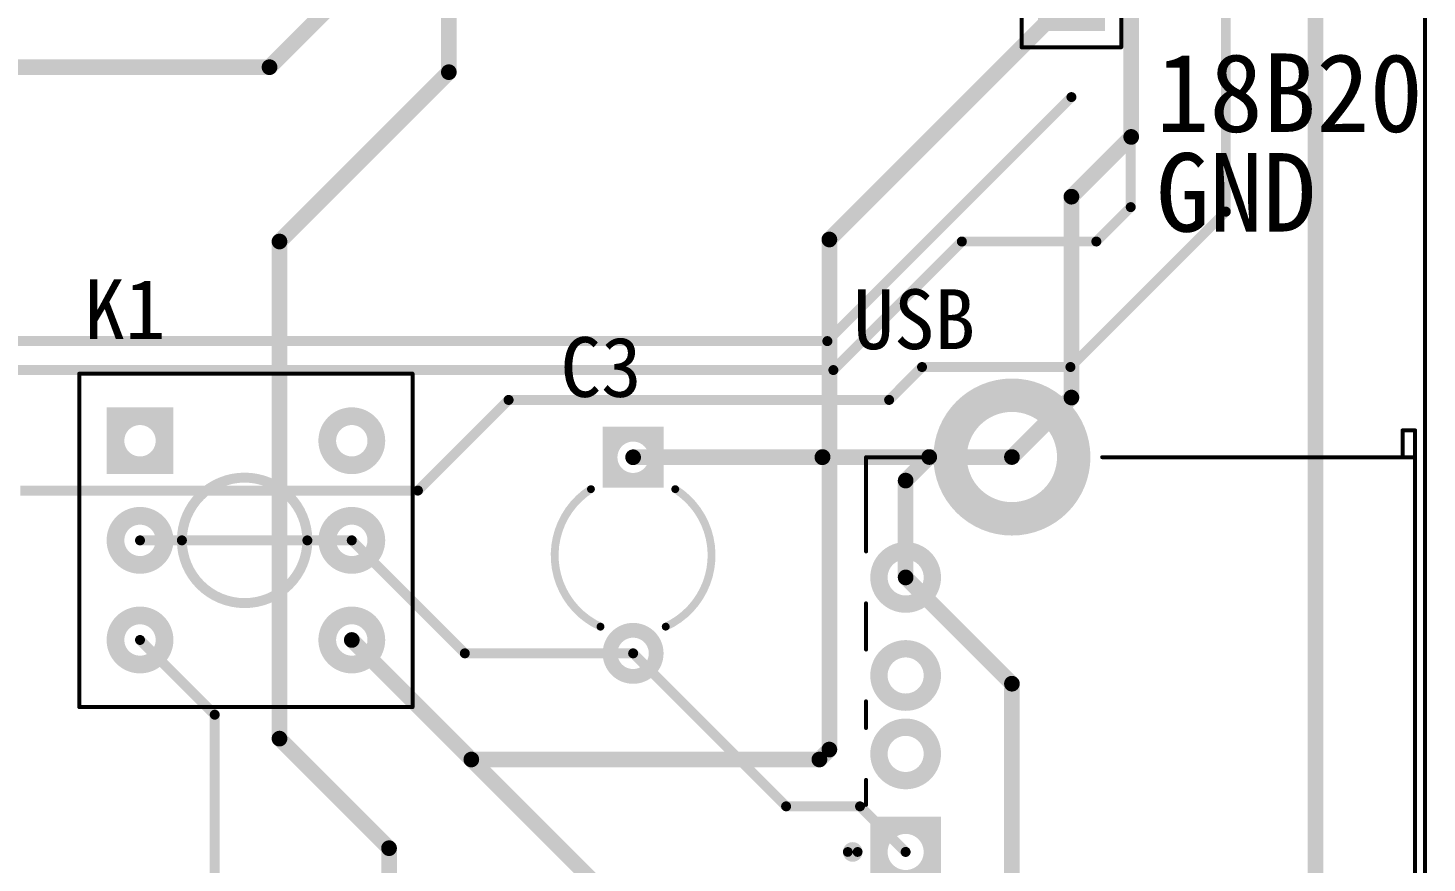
# Model space of a CAD drawing. Header units: millimetres. Extents: x 38 to 140, y 35 to 124.
# Drawn here: x 104.71 to 140.38, y 54.26 to 75.55 of the extents above; entities that cross this region are included whole.
import ezdxf

# ---------------------------------------------------------------- set-up
doc = ezdxf.new("R2010")
doc.units = ezdxf.units.MM
for name, color, linetype in [('BottomLayer', 5, 'Continuous'), ('BottomSolder', 6, 'Continuous'), ('KeepOutLayer', 6, 'Continuous'), ('MultiLayer', 9, 'Continuous'), ('TopLayer', 1, 'Continuous'), ('TopOverlay', 2, 'Continuous'), ('TopSolder', 216, 'Continuous')]:
    doc.layers.add(name, color=color, linetype=linetype)

# ---------------------------------------------------------------- blocks, each defined once
blk = doc.blocks.new('CAPR5_4X5_4')
at = {"layer": 'BottomLayer', "const_width": 0.275}
for points in [[(-3.038, 0.675), (-3.038, -0.675)], [(-1.963, 0.675), (-1.963, -0.675)], [(-3.175, 0.537), (-1.825, 0.537)], [(-3.175, -0.537), (-1.825, -0.537)]]:
    blk.add_lwpolyline(points, dxfattribs=at)
for points in [[(-3.038, 0, 1), (-1.963, 0, 1)], [(1.963, 0, 1), (3.038, 0, 1)]]:
    blk.add_lwpolyline(points, format="xyb", close=True, dxfattribs=at)
at = {"layer": 'BottomSolder', "const_width": 0.377}
for points in [[(-3.277, 0.588), (-1.723, 0.588)], [(-3.088, 0.777), (-3.088, -0.777)], [(-1.912, 0.777), (-1.912, -0.777)], [(-3.277, -0.588), (-1.723, -0.588)]]:
    blk.add_lwpolyline(points, dxfattribs=at)
for points in [[(-3.088, 0, 1), (-1.912, 0, 1)], [(1.912, 0, 1), (3.088, 0, 1)]]:
    blk.add_lwpolyline(points, format="xyb", close=True, dxfattribs=at)
at = {"layer": 'MultiLayer', "const_width": 0.275}
for points in [[(-3.038, 0.675), (-3.038, -0.675)], [(-1.963, 0.675), (-1.963, -0.675)], [(-3.175, 0.537), (-1.825, 0.537)], [(-3.175, -0.537), (-1.825, -0.537)]]:
    blk.add_lwpolyline(points, dxfattribs=at)
for points in [[(-3.038, 0, 1), (-1.963, 0, 1)], [(1.963, 0, 1), (3.038, 0, 1)]]:
    blk.add_lwpolyline(points, format="xyb", close=True, dxfattribs=at)
at = {"layer": 'TopLayer', "const_width": 0.275}
for points in [[(-3.038, 0.675), (-3.038, -0.675)], [(-1.963, 0.675), (-1.963, -0.675)], [(-3.175, 0.537), (-1.825, 0.537)], [(-3.175, -0.537), (-1.825, -0.537)]]:
    blk.add_lwpolyline(points, dxfattribs=at)
for points in [[(-3.038, 0, 1), (-1.963, 0, 1)], [(1.963, 0, 1), (3.038, 0, 1)]]:
    blk.add_lwpolyline(points, format="xyb", close=True, dxfattribs=at)
at = {"layer": 'TopOverlay', "const_width": 0.2}
for points in [[(-1.687, 1.075, -0.59443), (1.819, 0.832)], [(1.819, -0.832, -0.59443), (-1.687, -1.075)]]:
    blk.add_lwpolyline(points, format="xyb", dxfattribs=at)
at = {"layer": 'TopOverlay', "const_width": 0.1}
for points in [[(-1.737, 1.075, 1), (-1.637, 1.075, 1)], [(1.769, 0.832, 1), (1.869, 0.832, 1)], [(-1.737, -1.075, 1), (-1.637, -1.075, 1)], [(1.769, -0.832, 1), (1.869, -0.832, 1)]]:
    blk.add_lwpolyline(points, format="xyb", close=True, dxfattribs=at)
at = {"layer": 'TopSolder', "const_width": 0.377}
for points in [[(-3.277, 0.588), (-1.723, 0.588)], [(-3.088, 0.777), (-3.088, -0.777)], [(-1.912, 0.777), (-1.912, -0.777)], [(-3.277, -0.588), (-1.723, -0.588)]]:
    blk.add_lwpolyline(points, dxfattribs=at)
for points in [[(-3.088, 0, 1), (-1.912, 0, 1)], [(1.912, 0, 1), (3.088, 0, 1)]]:
    blk.add_lwpolyline(points, format="xyb", close=True, dxfattribs=at)
blk = doc.blocks.new('BTN8_5_8_5_8')
at = {"layer": 'BottomLayer', "const_width": 0.35}
for points in [[(-0.75, 0.575), (0.75, 0.575)], [(-0.575, 0.75), (-0.575, -0.75)], [(0.575, 0.75), (0.575, -0.75)], [(-0.75, -0.575), (0.75, -0.575)]]:
    blk.add_lwpolyline(points, dxfattribs=at)
for points in [[(-0.575, 0, 1), (0.575, 0, 1)], [(4.825, 0, 1), (5.975, 0, 1)], [(-0.575, -2.54, 1), (0.575, -2.54, 1)], [(4.825, -2.54, 1), (5.975, -2.54, 1)], [(-0.575, -5.08, 1), (0.575, -5.08, 1)], [(4.825, -5.08, 1), (5.975, -5.08, 1)]]:
    blk.add_lwpolyline(points, format="xyb", close=True, dxfattribs=at)
at = {"layer": 'BottomSolder', "const_width": 0.452}
for points in [[(-0.626, 0.852), (-0.626, -0.852)], [(0.626, 0.852), (0.626, -0.852)], [(-0.852, 0.626), (0.852, 0.626)], [(-0.852, -0.626), (0.852, -0.626)]]:
    blk.add_lwpolyline(points, dxfattribs=at)
for points in [[(-0.626, 0, 1), (0.626, 0, 1)], [(4.774, 0, 1), (6.026, 0, 1)], [(-0.626, -2.54, 1), (0.626, -2.54, 1)], [(4.774, -2.54, 1), (6.026, -2.54, 1)], [(-0.626, -5.08, 1), (0.626, -5.08, 1)], [(4.774, -5.08, 1), (6.026, -5.08, 1)]]:
    blk.add_lwpolyline(points, format="xyb", close=True, dxfattribs=at)
at = {"layer": 'MultiLayer', "const_width": 0.35}
for points in [[(-0.75, 0.575), (0.75, 0.575)], [(-0.575, 0.75), (-0.575, -0.75)], [(0.575, 0.75), (0.575, -0.75)], [(-0.75, -0.575), (0.75, -0.575)]]:
    blk.add_lwpolyline(points, dxfattribs=at)
for points in [[(-0.575, 0, 1), (0.575, 0, 1)], [(4.825, 0, 1), (5.975, 0, 1)], [(-0.575, -2.54, 1), (0.575, -2.54, 1)], [(4.825, -2.54, 1), (5.975, -2.54, 1)], [(-0.575, -5.08, 1), (0.575, -5.08, 1)], [(4.825, -5.08, 1), (5.975, -5.08, 1)]]:
    blk.add_lwpolyline(points, format="xyb", close=True, dxfattribs=at)
at = {"layer": 'TopLayer', "const_width": 0.35}
for points in [[(-0.75, 0.575), (0.75, 0.575)], [(-0.575, 0.75), (-0.575, -0.75)], [(0.575, 0.75), (0.575, -0.75)], [(-0.75, -0.575), (0.75, -0.575)]]:
    blk.add_lwpolyline(points, dxfattribs=at)
for points in [[(-0.575, 0, 1), (0.575, 0, 1)], [(4.825, 0, 1), (5.975, 0, 1)], [(-0.575, -2.54, 1), (0.575, -2.54, 1)], [(4.825, -2.54, 1), (5.975, -2.54, 1)], [(-0.575, -5.08, 1), (0.575, -5.08, 1)], [(4.825, -5.08, 1), (5.975, -5.08, 1)]]:
    blk.add_lwpolyline(points, format="xyb", close=True, dxfattribs=at)
at = {"layer": 'TopOverlay', "const_width": 0.1}
for points in [[(-1.55, -6.79), (-1.55, 1.71)], [(-1.55, 1.71), (6.95, 1.71)], [(6.95, -6.79), (6.95, 1.71)], [(-1.55, -6.79), (6.95, -6.79)]]:
    blk.add_lwpolyline(points, dxfattribs=at)
at = {"layer": 'TopOverlay'}
for points, const_width in [([(-1.575, 1.71, 1), (-1.525, 1.71, 1)], 0.05), ([(-1.575, 1.71, 1), (-1.525, 1.71, 1)], 0.05), ([(6.925, 1.71, 1), (6.975, 1.71, 1)], 0.05), ([(6.925, 1.71, 1), (6.975, 1.71, 1)], 0.05), ([(4.267, -2.54, 1), (1.067, -2.54, 1)], 0.254), ([(1.004, -2.54, 1), (1.131, -2.54, 1)], 0.127), ([(4.203, -2.54, 1), (4.33, -2.54, 1)], 0.127), ([(-1.575, -6.79, 1), (-1.525, -6.79, 1)], 0.05), ([(-1.575, -6.79, 1), (-1.525, -6.79, 1)], 0.05), ([(6.925, -6.79, 1), (6.975, -6.79, 1)], 0.05), ([(6.925, -6.79, 1), (6.975, -6.79, 1)], 0.05)]:
    blk.add_lwpolyline(points, format="xyb", close=True, dxfattribs=dict(at, const_width=const_width))
at = {"layer": 'TopSolder', "const_width": 0.452}
for points in [[(-0.626, 0.852), (-0.626, -0.852)], [(0.626, 0.852), (0.626, -0.852)], [(-0.852, 0.626), (0.852, 0.626)], [(-0.852, -0.626), (0.852, -0.626)]]:
    blk.add_lwpolyline(points, dxfattribs=at)
for points in [[(-0.626, 0, 1), (0.626, 0, 1)], [(4.774, 0, 1), (6.026, 0, 1)], [(-0.626, -2.54, 1), (0.626, -2.54, 1)], [(4.774, -2.54, 1), (6.026, -2.54, 1)], [(-0.626, -5.08, 1), (0.626, -5.08, 1)], [(4.774, -5.08, 1), (6.026, -5.08, 1)]]:
    blk.add_lwpolyline(points, format="xyb", close=True, dxfattribs=at)
blk = doc.blocks.new('HDR1X3_11')
at = {"layer": 'BottomLayer', "const_width": 0.3}
for points in [[(-0.75, 0.6), (0.75, 0.6)], [(-0.6, 0.75), (-0.6, -0.75)], [(0.6, 0.75), (0.6, -0.75)], [(-0.75, -0.6), (0.75, -0.6)]]:
    blk.add_lwpolyline(points, dxfattribs=at)
for points in [[(-0.6, 0, 1), (0.6, 0, 1)], [(1.94, 0, 1), (3.14, 0, 1)], [(4.48, 0, 1), (5.68, 0, 1)]]:
    blk.add_lwpolyline(points, format="xyb", close=True, dxfattribs=at)
at = {"layer": 'BottomSolder', "const_width": 0.402}
for points in [[(-0.852, 0.651), (0.852, 0.651)], [(-0.651, 0.852), (-0.651, -0.852)], [(0.651, 0.852), (0.651, -0.852)], [(-0.852, -0.651), (0.852, -0.651)]]:
    blk.add_lwpolyline(points, dxfattribs=at)
for points in [[(-0.651, 0, 1), (0.651, 0, 1)], [(1.889, 0, 1), (3.191, 0, 1)], [(4.429, 0, 1), (5.731, 0, 1)]]:
    blk.add_lwpolyline(points, format="xyb", close=True, dxfattribs=at)
at = {"layer": 'MultiLayer', "const_width": 0.3}
for points in [[(-0.75, 0.6), (0.75, 0.6)], [(-0.6, 0.75), (-0.6, -0.75)], [(0.6, 0.75), (0.6, -0.75)], [(-0.75, -0.6), (0.75, -0.6)]]:
    blk.add_lwpolyline(points, dxfattribs=at)
for points in [[(-0.6, 0, 1), (0.6, 0, 1)], [(1.94, 0, 1), (3.14, 0, 1)], [(4.48, 0, 1), (5.68, 0, 1)]]:
    blk.add_lwpolyline(points, format="xyb", close=True, dxfattribs=at)
at = {"layer": 'TopLayer', "const_width": 0.3}
for points in [[(-0.75, 0.6), (0.75, 0.6)], [(-0.6, 0.75), (-0.6, -0.75)], [(0.6, 0.75), (0.6, -0.75)], [(-0.75, -0.6), (0.75, -0.6)]]:
    blk.add_lwpolyline(points, dxfattribs=at)
for points in [[(-0.6, 0, 1), (0.6, 0, 1)], [(1.94, 0, 1), (3.14, 0, 1)], [(4.48, 0, 1), (5.68, 0, 1)]]:
    blk.add_lwpolyline(points, format="xyb", close=True, dxfattribs=at)
at = {"layer": 'TopOverlay', "const_width": 0.1}
for points in [[(6.35, 1.27), (-1.27, 1.27)], [(-1.27, -1.27), (-1.27, 1.27)], [(6.35, -1.27), (6.35, 1.27)], [(6.35, -1.27), (-1.27, -1.27)]]:
    blk.add_lwpolyline(points, dxfattribs=at)
at = {"layer": 'TopOverlay', "const_width": 0.05}
for points in [[(-1.295, 1.27, 1), (-1.245, 1.27, 1)], [(-1.295, 1.27, 1), (-1.245, 1.27, 1)], [(6.325, 1.27, 1), (6.375, 1.27, 1)], [(6.325, 1.27, 1), (6.375, 1.27, 1)], [(-1.295, -1.27, 1), (-1.245, -1.27, 1)], [(-1.295, -1.27, 1), (-1.245, -1.27, 1)], [(6.325, -1.27, 1), (6.375, -1.27, 1)], [(6.325, -1.27, 1), (6.375, -1.27, 1)]]:
    blk.add_lwpolyline(points, format="xyb", close=True, dxfattribs=at)
at = {"layer": 'TopSolder', "const_width": 0.402}
for points in [[(-0.852, 0.651), (0.852, 0.651)], [(-0.651, 0.852), (-0.651, -0.852)], [(0.651, 0.852), (0.651, -0.852)], [(-0.852, -0.651), (0.852, -0.651)]]:
    blk.add_lwpolyline(points, dxfattribs=at)
for points in [[(-0.651, 0, 1), (0.651, 0, 1)], [(1.889, 0, 1), (3.191, 0, 1)], [(4.429, 0, 1), (5.731, 0, 1)]]:
    blk.add_lwpolyline(points, format="xyb", close=True, dxfattribs=at)
blk = doc.blocks.new('440068_39')
at = {"layer": 'BottomLayer'}
for points, const_width in [([(-11.805, 6.57, 1), (-8.755, 6.57, 1)], 0.75), ([(-13.62, 3.5, 1), (-12.36, 3.5, 1)], 0.34), ([(-13.62, 1, 1), (-12.36, 1, 1)], 0.34), ([(-13.62, -1, 1), (-12.36, -1, 1)], 0.34), ([(-13.62, -3.5, 1), (-12.36, -3.5, 1)], 0.34), ([(-11.805, -6.57, 1), (-8.755, -6.57, 1)], 0.75)]:
    blk.add_lwpolyline(points, format="xyb", close=True, dxfattribs=dict(at, const_width=const_width))
at = {"layer": 'BottomLayer', "const_width": 0.34}
for points in [[(-13.79, -2.87), (-12.19, -2.87)], [(-13.62, -4.3), (-13.62, -2.7)], [(-12.36, -4.3), (-12.36, -2.7)], [(-13.79, -4.13), (-12.19, -4.13)]]:
    blk.add_lwpolyline(points, dxfattribs=at)
at = {"layer": 'BottomSolder'}
for points, const_width in [([(-11.856, 6.57, 1), (-8.704, 6.57, 1)], 0.852), ([(-13.671, 3.5, 1), (-12.309, 3.5, 1)], 0.442), ([(-13.671, 1, 1), (-12.309, 1, 1)], 0.442), ([(-13.671, -1, 1), (-12.309, -1, 1)], 0.442), ([(-13.671, -3.5, 1), (-12.309, -3.5, 1)], 0.442), ([(-11.856, -6.57, 1), (-8.704, -6.57, 1)], 0.852)]:
    blk.add_lwpolyline(points, format="xyb", close=True, dxfattribs=dict(at, const_width=const_width))
at = {"layer": 'BottomSolder', "const_width": 0.442}
for points in [[(-13.671, -4.402), (-13.671, -2.598)], [(-12.309, -4.402), (-12.309, -2.598)], [(-13.892, -2.819), (-12.088, -2.819)], [(-13.892, -4.181), (-12.088, -4.181)]]:
    blk.add_lwpolyline(points, dxfattribs=at)
at = {"layer": 'MultiLayer'}
for points, const_width in [([(-11.805, 6.57, 1), (-8.755, 6.57, 1)], 0.75), ([(-13.62, 3.5, 1), (-12.36, 3.5, 1)], 0.34), ([(-13.62, 1, 1), (-12.36, 1, 1)], 0.34), ([(-13.62, -1, 1), (-12.36, -1, 1)], 0.34), ([(-13.62, -3.5, 1), (-12.36, -3.5, 1)], 0.34), ([(-11.805, -6.57, 1), (-8.755, -6.57, 1)], 0.75)]:
    blk.add_lwpolyline(points, format="xyb", close=True, dxfattribs=dict(at, const_width=const_width))
at = {"layer": 'MultiLayer', "const_width": 0.34}
for points in [[(-13.79, -2.87), (-12.19, -2.87)], [(-13.62, -4.3), (-13.62, -2.7)], [(-12.36, -4.3), (-12.36, -2.7)], [(-13.79, -4.13), (-12.19, -4.13)]]:
    blk.add_lwpolyline(points, dxfattribs=at)
at = {"layer": 'TopLayer'}
for points, const_width in [([(-11.805, 6.57, 1), (-8.755, 6.57, 1)], 0.75), ([(-13.62, 3.5, 1), (-12.36, 3.5, 1)], 0.34), ([(-13.62, 1, 1), (-12.36, 1, 1)], 0.34), ([(-13.62, -1, 1), (-12.36, -1, 1)], 0.34), ([(-13.62, -3.5, 1), (-12.36, -3.5, 1)], 0.34), ([(-11.805, -6.57, 1), (-8.755, -6.57, 1)], 0.75)]:
    blk.add_lwpolyline(points, format="xyb", close=True, dxfattribs=dict(at, const_width=const_width))
at = {"layer": 'TopLayer', "const_width": 0.34}
for points in [[(-13.79, -2.87), (-12.19, -2.87)], [(-13.62, -4.3), (-13.62, -2.7)], [(-12.36, -4.3), (-12.36, -2.7)], [(-13.79, -4.13), (-12.19, -4.13)]]:
    blk.add_lwpolyline(points, dxfattribs=at)
at = {"layer": 'TopOverlay', "const_width": 0.1}
for points in [[(-0.32, 7.25), (0, 7.25)], [(-0.32, 6.565), (-0.32, 7.25)], [(0, 6.565), (0, 7.25)], [(-14, 6.565), (-12.58, 6.565)], [(-14, 4.16), (-14, 6.565)], [(-7.98, 6.565), (0, 6.565)], [(0, -6.565), (0, 6.565)], [(-14, 1.66), (-14, 2.84)], [(-14, -0.34), (-14, 0.34)], [(-14, -2.3), (-14, -1.66)], [(-14, -6.565), (-14, -4.7)], [(-14, -6.565), (-12.58, -6.565)], [(-7.98, -6.565), (0, -6.565)], [(-0.32, -7.25), (-0.32, -6.565)], [(0, -7.25), (0, -6.565)], [(-0.32, -7.25), (0, -7.25)]]:
    blk.add_lwpolyline(points, dxfattribs=at)
at = {"layer": 'TopOverlay'}
for points, const_width in [([(-0.345, 7.25, 1), (-0.295, 7.25, 1)], 0.05), ([(-0.345, 7.25, 1), (-0.295, 7.25, 1)], 0.05), ([(-0.025, 7.25, 1), (0.025, 7.25, 1)], 0.05), ([(-0.025, 7.25, 1), (0.025, 7.25, 1)], 0.05), ([(-14.025, 6.565, 1), (-13.975, 6.565, 1)], 0.05), ([(-14.025, 6.565, 1), (-13.975, 6.565, 1)], 0.05), ([(-12.605, 6.565, 1), (-12.555, 6.565, 1)], 0.05), ([(-8.005, 6.565, 1), (-7.955, 6.565, 1)], 0.05), ([(-0.345, 6.565, 1), (-0.295, 6.565, 1)], 0.05), ([(-0.025, 6.565, 1), (0.025, 6.565, 1)], 0.05), ([(-0.025, 6.565, 1), (0.025, 6.565, 1)], 0.05), ([(-0.025, 6.565, 1), (0.025, 6.565, 1)], 0.05), ([(-14.025, 4.16, 1), (-13.975, 4.16, 1)], 0.05), ([(-14.025, 2.84, 1), (-13.975, 2.84, 1)], 0.05), ([(-14.025, 1.66, 1), (-13.975, 1.66, 1)], 0.05), ([(-14.025, 0.34, 1), (-13.975, 0.34, 1)], 0.05), ([(-14.025, -0.34, 1), (-13.975, -0.34, 1)], 0.05), ([(-14.025, -1.66, 1), (-13.975, -1.66, 1)], 0.05), ([(-14.025, -2.3, 1), (-13.975, -2.3, 1)], 0.05), ([(-14.215, -3.5, 1), (-14.465, -3.5, 1)], 0.25), ([(-14.527, -3.5, 1), (-14.403, -3.5, 1)], 0.125), ([(-14.277, -3.5, 1), (-14.152, -3.5, 1)], 0.125), ([(-14.025, -4.7, 1), (-13.975, -4.7, 1)], 0.05), ([(-14.025, -6.565, 1), (-13.975, -6.565, 1)], 0.05), ([(-14.025, -6.565, 1), (-13.975, -6.565, 1)], 0.05), ([(-12.605, -6.565, 1), (-12.555, -6.565, 1)], 0.05), ([(-8.005, -6.565, 1), (-7.955, -6.565, 1)], 0.05), ([(-0.345, -6.565, 1), (-0.295, -6.565, 1)], 0.05), ([(-0.025, -6.565, 1), (0.025, -6.565, 1)], 0.05), ([(-0.025, -6.565, 1), (0.025, -6.565, 1)], 0.05), ([(-0.025, -6.565, 1), (0.025, -6.565, 1)], 0.05), ([(-0.345, -7.25, 1), (-0.295, -7.25, 1)], 0.05), ([(-0.345, -7.25, 1), (-0.295, -7.25, 1)], 0.05), ([(-0.025, -7.25, 1), (0.025, -7.25, 1)], 0.05), ([(-0.025, -7.25, 1), (0.025, -7.25, 1)], 0.05)]:
    blk.add_lwpolyline(points, format="xyb", close=True, dxfattribs=dict(at, const_width=const_width))
at = {"layer": 'TopSolder'}
for points, const_width in [([(-11.856, 6.57, 1), (-8.704, 6.57, 1)], 0.852), ([(-13.671, 3.5, 1), (-12.309, 3.5, 1)], 0.442), ([(-13.671, 1, 1), (-12.309, 1, 1)], 0.442), ([(-13.671, -1, 1), (-12.309, -1, 1)], 0.442), ([(-13.671, -3.5, 1), (-12.309, -3.5, 1)], 0.442), ([(-11.856, -6.57, 1), (-8.704, -6.57, 1)], 0.852)]:
    blk.add_lwpolyline(points, format="xyb", close=True, dxfattribs=dict(at, const_width=const_width))
at = {"layer": 'TopSolder', "const_width": 0.442}
for points in [[(-13.671, -4.402), (-13.671, -2.598)], [(-12.309, -4.402), (-12.309, -2.598)], [(-13.892, -2.819), (-12.088, -2.819)], [(-13.892, -4.181), (-12.088, -4.181)]]:
    blk.add_lwpolyline(points, dxfattribs=at)

msp = doc.modelspace()

# ---------------------------------------------------------------- linework, layer by layer
at = {"layer": 'BottomLayer'}
for points, const_width in [([(132.83, 70.981), (132.83, 90.309)], 0.254), ([(135.255, 70.866), (135.255, 85.344)], 0.254), ([(137.541, 53.848), (137.541, 85.344)], 0.4), ([(110.871, 74.549), (112.522, 76.2)], 0.4), ([(90.424, 74.549), (110.871, 74.549)], 0.4), ([(125.095, 67.564), (131.318, 73.787)], 0.254), ([(131.293, 66.904), (135.255, 70.866)], 0.254), ([(131.953, 70.104), (132.83, 70.981)], 0.254), ([(125.247, 66.827), (128.524, 70.104)], 0.254), ([(128.524, 70.104), (131.953, 70.104)], 0.254), ([(68.072, 67.564), (125.095, 67.564)], 0.254), ([(86.055, 66.827), (125.247, 66.827)], 0.254), ([(126.67, 66.065), (127.508, 66.904)], 0.254), ([(127.508, 66.904), (131.293, 66.904)], 0.254), ([(114.656, 63.754), (116.967, 66.065)], 0.254), ([(116.967, 66.065), (126.67, 66.065)], 0.254), ([(120.142, 64.603), (124.968, 64.603)], 0.4), ([(124.968, 64.603), (124.974, 64.609)], 0.4), ([(124.974, 64.609), (129.801, 64.609)], 0.4), ([(104.521, 63.754), (114.656, 63.754)], 0.254), ([(107.569, 62.484), (112.969, 62.484)], 0.254), ([(112.969, 62.484), (115.85, 59.603)], 0.254), ([(115.85, 59.603), (120.142, 59.603)], 0.254), ([(120.142, 59.603), (124.043, 55.702)], 0.254), ([(124.043, 55.702), (125.928, 55.702)], 0.254), ([(125.928, 55.702), (127.091, 54.539)], 0.254)]:
    msp.add_lwpolyline(points, dxfattribs=dict(at, const_width=const_width))
for points, const_width in [([(110.771, 74.549, 1), (110.971, 74.549, 1)], 0.2), ([(110.771, 74.549, 1), (110.971, 74.549, 1)], 0.2), ([(131.255, 73.787, 1), (131.381, 73.787, 1)], 0.127), ([(132.767, 70.981, 1), (132.894, 70.981, 1)], 0.127), ([(132.767, 70.981, 1), (132.894, 70.981, 1)], 0.127), ([(135.191, 70.866, 1), (135.319, 70.866, 1)], 0.127), ([(135.191, 70.866, 1), (135.319, 70.866, 1)], 0.127), ([(128.46, 70.104, 1), (128.588, 70.104, 1)], 0.127), ([(128.46, 70.104, 1), (128.588, 70.104, 1)], 0.127), ([(131.889, 70.104, 1), (132.017, 70.104, 1)], 0.127), ([(131.889, 70.104, 1), (132.017, 70.104, 1)], 0.127), ([(125.031, 67.564, 1), (125.159, 67.564, 1)], 0.127), ([(125.031, 67.564, 1), (125.159, 67.564, 1)], 0.127), ([(125.184, 66.827, 1), (125.311, 66.827, 1)], 0.127), ([(125.184, 66.827, 1), (125.311, 66.827, 1)], 0.127), ([(127.445, 66.904, 1), (127.572, 66.904, 1)], 0.127), ([(127.445, 66.904, 1), (127.572, 66.904, 1)], 0.127), ([(131.229, 66.904, 1), (131.356, 66.904, 1)], 0.127), ([(131.229, 66.904, 1), (131.356, 66.904, 1)], 0.127), ([(116.903, 66.065, 1), (117.031, 66.065, 1)], 0.127), ([(116.903, 66.065, 1), (117.031, 66.065, 1)], 0.127), ([(126.606, 66.065, 1), (126.733, 66.065, 1)], 0.127), ([(126.606, 66.065, 1), (126.733, 66.065, 1)], 0.127), ([(120.042, 64.603, 1), (120.242, 64.603, 1)], 0.2), ([(124.868, 64.603, 1), (125.068, 64.603, 1)], 0.2), ([(124.868, 64.603, 1), (125.068, 64.603, 1)], 0.2), ([(124.874, 64.609, 1), (125.074, 64.609, 1)], 0.2), ([(124.874, 64.609, 1), (125.074, 64.609, 1)], 0.2), ([(129.701, 64.609, 1), (129.901, 64.609, 1)], 0.2), ([(114.592, 63.754, 1), (114.719, 63.754, 1)], 0.127), ([(114.592, 63.754, 1), (114.719, 63.754, 1)], 0.127), ([(107.505, 62.484, 1), (107.632, 62.484, 1)], 0.127), ([(112.905, 62.484, 1), (113.032, 62.484, 1)], 0.127), ([(112.905, 62.484, 1), (113.032, 62.484, 1)], 0.127), ([(115.787, 59.603, 1), (115.914, 59.603, 1)], 0.127), ([(115.787, 59.603, 1), (115.914, 59.603, 1)], 0.127), ([(120.079, 59.603, 1), (120.206, 59.603, 1)], 0.127), ([(120.079, 59.603, 1), (120.206, 59.603, 1)], 0.127), ([(123.979, 55.702, 1), (124.106, 55.702, 1)], 0.127), ([(123.979, 55.702, 1), (124.106, 55.702, 1)], 0.127), ([(125.864, 55.702, 1), (125.991, 55.702, 1)], 0.127), ([(125.864, 55.702, 1), (125.991, 55.702, 1)], 0.127), ([(127.027, 54.539, 1), (127.154, 54.539, 1)], 0.127)]:
    msp.add_lwpolyline(points, format="xyb", close=True, dxfattribs=dict(at, const_width=const_width))
at = {"layer": 'KeepOutLayer', "const_width": 0.1}
msp.add_lwpolyline([(140.335, 35.306), (140.335, 123.571)], dxfattribs=at)
at = {"layer": 'TopLayer'}
for points, const_width in [([(132.842, 72.771), (132.842, 94.361)], 0.4), ([(115.443, 74.422), (115.443, 78.105)], 0.4), ([(125.146, 70.155), (131.318, 76.327)], 0.4), ([(111.125, 70.104), (115.443, 74.422)], 0.4), ([(131.318, 71.247), (132.842, 72.771)], 0.4), ([(131.318, 66.126), (131.318, 71.247)], 0.4), ([(111.125, 57.429), (111.125, 70.104)], 0.4), ([(125.146, 57.15), (125.146, 70.155)], 0.4), ([(129.801, 64.609), (131.318, 66.126)], 0.4), ([(127.091, 64.008), (127.692, 64.609)], 0.4), ([(127.692, 64.609), (129.801, 64.609)], 0.4), ([(127.091, 61.539), (127.091, 64.008)], 0.4), ([(127.091, 61.539), (129.801, 58.829)], 0.4), ([(107.569, 59.944), (109.474, 58.039)], 0.254), ([(112.969, 59.944), (116.017, 56.896)], 0.4), ([(129.801, 51.469), (129.801, 58.829)], 0.4), ([(109.474, 49.276), (109.474, 58.039)], 0.254), ([(111.125, 57.429), (113.919, 54.635)], 0.4), ([(116.017, 56.896), (124.892, 56.896)], 0.4), ([(116.017, 56.896), (121.793, 51.12)], 0.4), ([(124.892, 56.896), (125.146, 57.15)], 0.4), ([(113.919, 46.101), (113.919, 54.635)], 0.4)]:
    msp.add_lwpolyline(points, dxfattribs=dict(at, const_width=const_width))
for points, const_width in [([(115.343, 74.422, 1), (115.543, 74.422, 1)], 0.2), ([(115.343, 74.422, 1), (115.543, 74.422, 1)], 0.2), ([(132.742, 72.771, 1), (132.942, 72.771, 1)], 0.2), ([(132.742, 72.771, 1), (132.942, 72.771, 1)], 0.2), ([(131.218, 71.247, 1), (131.418, 71.247, 1)], 0.2), ([(131.218, 71.247, 1), (131.418, 71.247, 1)], 0.2), ([(111.025, 70.104, 1), (111.225, 70.104, 1)], 0.2), ([(111.025, 70.104, 1), (111.225, 70.104, 1)], 0.2), ([(125.046, 70.155, 1), (125.246, 70.155, 1)], 0.2), ([(125.046, 70.155, 1), (125.246, 70.155, 1)], 0.2), ([(131.218, 66.126, 1), (131.418, 66.126, 1)], 0.2), ([(131.218, 66.126, 1), (131.418, 66.126, 1)], 0.2), ([(127.592, 64.609, 1), (127.792, 64.609, 1)], 0.2), ([(127.592, 64.609, 1), (127.792, 64.609, 1)], 0.2), ([(129.701, 64.609, 1), (129.901, 64.609, 1)], 0.2), ([(129.701, 64.609, 1), (129.901, 64.609, 1)], 0.2), ([(126.991, 64.008, 1), (127.191, 64.008, 1)], 0.2), ([(126.991, 64.008, 1), (127.191, 64.008, 1)], 0.2), ([(126.991, 61.539, 1), (127.191, 61.539, 1)], 0.2), ([(126.991, 61.539, 1), (127.191, 61.539, 1)], 0.2), ([(107.505, 59.944, 1), (107.632, 59.944, 1)], 0.127), ([(112.869, 59.944, 1), (113.069, 59.944, 1)], 0.2), ([(129.701, 58.829, 1), (129.901, 58.829, 1)], 0.2), ([(129.701, 58.829, 1), (129.901, 58.829, 1)], 0.2), ([(109.41, 58.039, 1), (109.537, 58.039, 1)], 0.127), ([(109.41, 58.039, 1), (109.537, 58.039, 1)], 0.127), ([(111.025, 57.429, 1), (111.225, 57.429, 1)], 0.2), ([(111.025, 57.429, 1), (111.225, 57.429, 1)], 0.2), ([(115.917, 56.896, 1), (116.117, 56.896, 1)], 0.2), ([(115.917, 56.896, 1), (116.117, 56.896, 1)], 0.2), ([(115.917, 56.896, 1), (116.117, 56.896, 1)], 0.2), ([(124.792, 56.896, 1), (124.992, 56.896, 1)], 0.2), ([(124.792, 56.896, 1), (124.992, 56.896, 1)], 0.2), ([(125.046, 57.15, 1), (125.246, 57.15, 1)], 0.2), ([(125.046, 57.15, 1), (125.246, 57.15, 1)], 0.2), ([(113.819, 54.635, 1), (114.019, 54.635, 1)], 0.2), ([(113.819, 54.635, 1), (114.019, 54.635, 1)], 0.2)]:
    msp.add_lwpolyline(points, format="xyb", close=True, dxfattribs=dict(at, const_width=const_width))

# ---------------------------------------------------------------- block references
for name, p, rotation in [('HDR1X3_11', (131.318, 76.327), 90), ('CAPR5_4X5_4', (120.142, 62.103), 270)]:
    msp.add_blockref(name, p, dxfattribs=dict(rotation=rotation))
for name, p in [('BTN8_5_8_5_8', (107.569, 65.024)), ('440068_39', (140.081, 58.039))]:
    msp.add_blockref(name, p)

# ---------------------------------------------------------------- texts
at = {"layer": 'TopOverlay'}
for s, p in [('18B20', (133.477, 72.898)), ('GND', (133.477, 70.358))]:
    msp.add_text(s, height=2, rotation=360, dxfattribs=at).set_placement(p)
for s, p in [('K1', (106.147, 67.615)), ('USB', (125.755, 67.361)), ('C3', (118.288, 66.142))]:
    msp.add_text(s, height=1.524, dxfattribs=at).set_placement(p)

doc.saveas('drawing.dxf')
